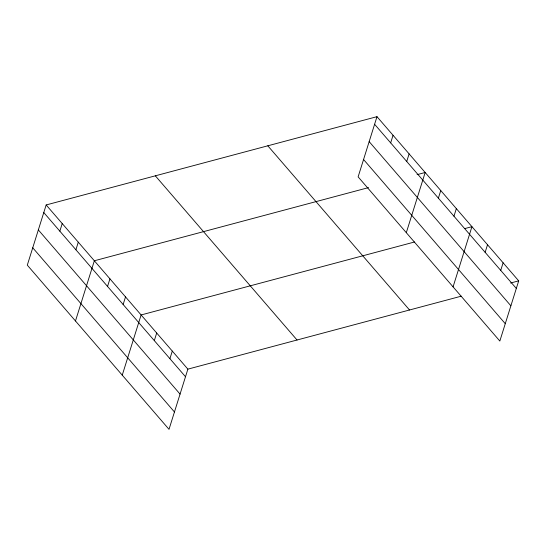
<?xml version="1.0" encoding="UTF-8"?>
<svg xmlns="http://www.w3.org/2000/svg" width="546" height="546" viewBox="0 0 546 546"><rect width="100%" height="100%" fill="white"/><g stroke="black" fill="none" stroke-linecap="round" stroke-linejoin="round"><path stroke-width="0.82" d="M376.986 116.667L358.121 176.856L499.836 341.045L518.7 280.856L376.986 116.667L46.164 204.955L27.3 265.144L169.014 429.333L187.879 369.144L461.281 296.178M59.842 231.156L62.224 223.56M75.901 249.768L78.283 242.171M75.484 320.966L94.342 260.776L368.564 187.599M107.555 286.432L109.93 278.835M123.143 304.497L125.519 296.901M122.249 375.15L141.107 314.96L414.516 241.994M154.32 340.615L156.695 333.019M169.908 358.674L172.29 351.078M390.67 142.875L393.045 135.278M406.729 161.48L409.111 153.883M406.306 232.685L425.17 172.495L417.083 174.652M438.377 198.15L440.758 190.554M453.965 216.209L456.347 208.613M453.071 286.862L471.935 226.672L464.66 228.617M485.141 252.334L487.523 244.738M500.73 270.393L503.112 262.797M510.612 283.012L518.7 280.856M374.604 124.263L516.318 288.452M369.164 141.619L510.879 305.808M363.561 159.5L505.275 323.689M267.813 145.802L409.527 309.991M155.337 175.819L297.044 340.008M46.164 204.955L187.879 369.144M43.782 212.551L185.497 376.74M38.343 229.907L180.057 394.096M32.74 247.788L174.454 411.977"/></g></svg>
